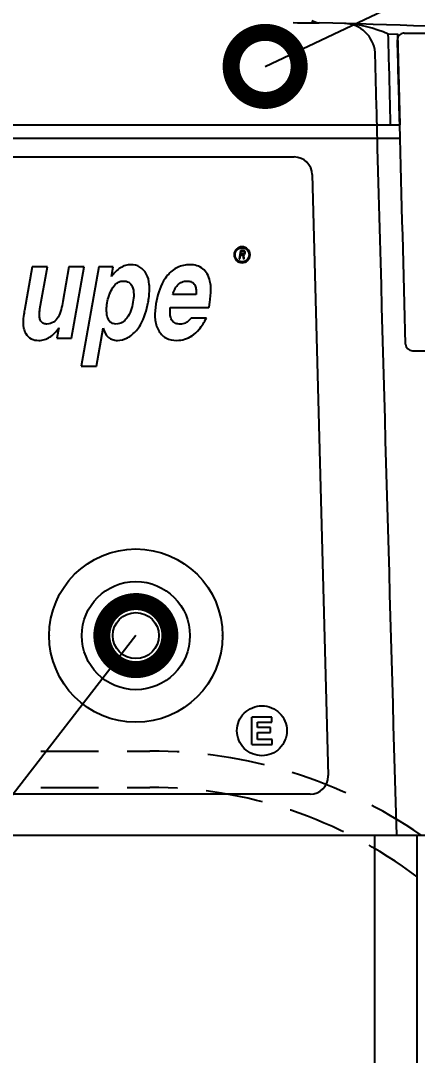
# Model space of a CAD drawing. Extents: x 230 to 4050, y 0 to 2754.
# Drawn here: x 1563.2 to 1650.6, y 965.6 to 1193.6 of the extents above; entities that cross this region are included whole.
import ezdxf

# ---------------------------------------------------------------- set-up
doc = ezdxf.new("R2010")
doc.units = 0
doc.header["$LTSCALE"] = 2
doc.linetypes.add('HIDDEN', pattern=[9.525, 6.35, -3.175])
doc.layers.get('0').update_dxf_attribs({"linetype": 'CONTINUOUS'})
doc.layers.get('DEFPOINTS').update_dxf_attribs({"linetype": 'CONTINUOUS'})
doc.layers.add('DANMEN', color=7, linetype='CONTINUOUS')
doc.layers.add('SUNPOU', color=7, linetype='CONTINUOUS')
doc.styles.get("Standard").update_dxf_attribs({"font": 'romans.shx', "bigfont": 'extfont.shx'})
doc.dimstyles.get("Standard").update_dxf_attribs({"dimscale": 10, "dimtxt": 2, "dimasz": 3, "dimexe": 1, "dimexo": 1, "dimgap": 0.6, "dimtad": 3, "dimdec": 0, "dimzin": 0, "dimdsep": 46, "dimtxsty": 'STANDARD', "dimblk1": 'OPEN', "dimblk2": 'OPEN', "dimsah": 1, "dimcen": 1.5, "dimadec": 0, "dimazin": 0, "dimtfac": 1, "dimtdec": 0, "dimtmove": 0, "dimatfit": 0, "dimldrblk": 'DOTSMALL', "dimfxl": 1, "dimtvp": 1, "dimtolj": 1, "dimtzin": 0, "dimarcsym": 0})

# ---------------------------------------------------------------- blocks, each defined once
blk = doc.blocks.new('_DotSmall')
at = {"color": 0, "linetype": 'ByBlock', "const_width": 0.5}
blk.add_lwpolyline([(-0.0625, 0, 1), (0.0625, 0, 1)], format="xyb", close=True, dxfattribs=at)
blk = doc.blocks.new('_OPEN')
at = {"color": 0, "linetype": 'ByBlock'}
for p, q in [((-1, 0.1667), (0, 0)), ((0, 0), (-1, -0.1667)), ((0, 0), (-1, 0))]:
    blk.add_line(p, q, dxfattribs=at)
blk = doc.blocks.new('*D8')
at = {"layer": 'DEFPOINTS', "color": 0}
for p in [(1811.06, 1802.41), (1811.06, 1598.11), (1391.29, 1014.16)]:
    blk.add_point(p, dxfattribs=at)
at = {"layer": 'SUNPOU', "color": 0, "linetype": 'ByBlock', "lineweight": -2}
for p, q in [((1391.29, 1024.16), (1391.29, 1812.41)), ((1811.06, 1608.11), (1811.06, 1812.41)), ((1421.29, 1802.41), (1781.06, 1802.41))]:
    blk.add_line(p, q, dxfattribs=at)
at = {"layer": 'SUNPOU', "color": 0, "lineweight": -2, "xscale": 30, "yscale": 30, "zscale": 30, "rotation": 180}
blk.add_blockref('_OPEN', (1391.29, 1802.41), dxfattribs=at)
at = {"layer": 'SUNPOU', "color": 0, "lineweight": -2, "xscale": 30, "yscale": 30, "zscale": 30}
blk.add_blockref('_OPEN', (1811.06, 1802.41), dxfattribs=at)
at = {"layer": 'SUNPOU', "color": 0, "insert": (1601.17, 1818.41), "char_height": 20, "attachment_point": 5}
blk.add_mtext('\\A1;420', dxfattribs=at)
blk = doc.blocks.new('*D16')
at = {"layer": 'DEFPOINTS', "color": 0}
for p in [(1761.29, 1752.41), (1761.29, 1075.36), (1391.29, 1014.16)]:
    blk.add_point(p, dxfattribs=at)
at = {"layer": 'SUNPOU', "color": 0, "linetype": 'ByBlock', "lineweight": -2}
for p, q in [((1391.29, 1024.16), (1391.29, 1762.41)), ((1761.29, 1085.36), (1761.29, 1762.41)), ((1421.29, 1752.41), (1731.29, 1752.41))]:
    blk.add_line(p, q, dxfattribs=at)
at = {"layer": 'SUNPOU', "color": 0, "lineweight": -2, "xscale": 30, "yscale": 30, "zscale": 30, "rotation": 180}
blk.add_blockref('_OPEN', (1391.29, 1752.41), dxfattribs=at)
at = {"layer": 'SUNPOU', "color": 0, "lineweight": -2, "xscale": 30, "yscale": 30, "zscale": 30}
blk.add_blockref('_OPEN', (1761.29, 1752.41), dxfattribs=at)
at = {"layer": 'SUNPOU', "color": 0, "insert": (1576.29, 1768.41), "char_height": 20, "attachment_point": 5}
blk.add_mtext('\\A1;370', dxfattribs=at)

msp = doc.modelspace()

# ---------------------------------------------------------------- linework, layer by layer
at = {"color": 2}
for p, q in [((1623.29, 1193.2), (1624.19, 1193.19)), ((1624.19, 1193.19), (1626.46, 1193.19)), ((1626.46, 1193.19), (1627.38, 1193.19)), ((1627.38, 1193.19), (1628.3, 1193.18)), ((1628.3, 1193.18), (1628.38, 1193.18)), ((1628.38, 1193.18), (1629.01, 1193.18)), ((1629.01, 1193.18), (1628.99, 1193.18)), ((1644.22, 1190.66), (1646.22, 1190.71)), ((1646.22, 1190.71), (1646.74, 1170.66)), ((1647.69, 1190.92), (1647.74, 1190.92)), ((1647.75, 1190.92), (1666.26, 1190.92)), ((1399.17, 1170.66), (1646.74, 1170.66)), ((1644.74, 1170.66), (1646.74, 1170.71)), ((1399.17, 1167.75), (1646.74, 1167.75)), ((1423.69, 1163.6), (1623.46, 1163.6)), ((1627.46, 1159.71), (1630.97, 1027.27)), ((1611.66, 1142.96), (1611.34, 1141.16)), ((1612.38, 1142.96), (1611.66, 1142.96)), ((1611.71, 1142.19), (1611.81, 1142.77)), ((1611.81, 1142.77), (1612.38, 1142.77)), ((1611.81, 1142.77), (1611.81, 1142.77)), ((1612.45, 1142.31), (1612.37, 1142.23)), ((1612.52, 1142.92), (1612.38, 1142.96)), ((1612.38, 1142.77), (1612.46, 1142.73)), ((1612.38, 1142.77), (1612.38, 1142.77)), ((1612.5, 1142.42), (1612.45, 1142.31)), ((1612.46, 1142.73), (1612.51, 1142.65)), ((1612.46, 1142.73), (1612.46, 1142.73)), ((1612.52, 1142.54), (1612.5, 1142.42)), ((1612.5, 1142.12), (1612.62, 1142.27)), ((1612.51, 1142.65), (1612.52, 1142.54)), ((1612.51, 1142.65), (1612.51, 1142.65)), ((1612.62, 1142.81), (1612.52, 1142.92)), ((1612.69, 1142.65), (1612.62, 1142.81)), ((1612.62, 1142.27), (1612.67, 1142.39)), ((1612.62, 1142.27), (1612.62, 1142.27)), ((1612.67, 1142.39), (1612.7, 1142.54)), ((1612.67, 1142.38), (1612.67, 1142.39)), ((1612.7, 1142.54), (1612.69, 1142.65)), ((1612.7, 1142.54), (1612.7, 1142.54)), ((1610.24, 1142.06), (1610.24, 1142.06)), ((1611.34, 1141.16), (1611.52, 1141.16)), ((1611.34, 1141.16), (1611.34, 1141.16)), ((1611.52, 1141.16), (1611.66, 1141.96)), ((1611.52, 1141.16), (1611.52, 1141.16)), ((1611.66, 1141.96), (1612.17, 1141.96)), ((1611.66, 1141.96), (1611.66, 1141.96)), ((1612.28, 1142.19), (1611.71, 1142.19)), ((1612.17, 1141.96), (1612.17, 1141.96)), ((1612.17, 1141.96), (1612.27, 1141.16)), ((1612.27, 1141.16), (1612.48, 1141.16)), ((1612.27, 1141.16), (1612.27, 1141.16)), ((1612.37, 1142.23), (1612.28, 1142.19)), ((1612.37, 1142.04), (1612.5, 1142.12)), ((1612.48, 1141.16), (1612.37, 1142.04)), ((1612.48, 1141.16), (1612.48, 1141.16)), ((1612.5, 1142.11), (1612.5, 1142.12)), ((1613.74, 1142.06), (1613.74, 1142.06)), ((1565.72, 1139.4), (1564.03, 1129.8)), ((1569.08, 1139.4), (1565.72, 1139.4)), ((1567.45, 1130.16), (1569.08, 1139.4)), ((1567.45, 1130.16), (1569.08, 1139.39)), ((1569.08, 1139.39), (1569.08, 1139.4)), ((1573.82, 1139.4), (1572.47, 1131.76)), ((1577.17, 1139.4), (1573.82, 1139.4)), ((1574.39, 1123.64), (1577.17, 1139.4)), ((1574.39, 1123.64), (1577.17, 1139.39)), ((1580.41, 1139.4), (1576.55, 1117.51)), ((1577.17, 1139.39), (1577.17, 1139.4)), ((1583.61, 1139.4), (1580.41, 1139.4)), ((1583.23, 1137.24), (1583.61, 1139.4)), ((1583.61, 1139.39), (1583.61, 1139.4)), ((1585.88, 1136.27), (1585.88, 1136.27)), ((1599.87, 1136.27), (1599.87, 1136.27)), ((1583.33, 1134.51), (1583.33, 1134.52)), ((1587.78, 1135.08), (1587.78, 1135.09)), ((1591.59, 1134.55), (1591.59, 1134.55)), ((1601.85, 1133.28), (1596.71, 1133.28)), ((1601.87, 1133.91), (1601.85, 1133.28)), ((1605.1, 1134.46), (1605.1, 1134.46)), ((1582.25, 1131.48), (1582.25, 1131.48)), ((1591.3, 1131.61), (1591.3, 1131.61)), ((1592.97, 1131.26), (1592.76, 1128.95)), ((1567.32, 1128.84), (1567.45, 1130.16)), ((1567.45, 1130.16), (1567.45, 1130.16)), ((1592.75, 1128.95), (1592.75, 1128.95)), ((1596.11, 1129.42), (1596.17, 1130.4)), ((1596.17, 1130.4), (1604.69, 1130.4)), ((1596.17, 1130.39), (1596.17, 1130.4)), ((1604.69, 1130.39), (1604.69, 1130.4)), ((1563.72, 1126.99), (1563.75, 1126.37)), ((1563.72, 1126.99), (1563.72, 1126.99)), ((1563.75, 1126.36), (1563.75, 1126.37)), ((1604.14, 1128.09), (1600.79, 1128.09)), ((1604.14, 1128.09), (1604.14, 1128.09)), ((1564.32, 1124.66), (1564.32, 1124.67)), ((1571.58, 1125.93), (1571.18, 1123.64)), ((1579.91, 1117.51), (1581.38, 1125.84)), ((1579.91, 1117.51), (1581.38, 1125.83)), ((1581.38, 1125.83), (1581.38, 1125.84)), ((1588.69, 1125.38), (1588.69, 1125.39)), ((1593.56, 1125.41), (1593.56, 1125.41)), ((1600.95, 1124.15), (1600.95, 1124.16)), ((1567.21, 1123.18), (1567.21, 1123.18)), ((1571.18, 1123.64), (1574.39, 1123.64)), ((1571.18, 1123.64), (1574.39, 1123.64)), ((1571.18, 1123.64), (1571.18, 1123.64)), ((1574.39, 1123.64), (1574.39, 1123.64)), ((1584.52, 1123.18), (1584.52, 1123.18)), ((1597.59, 1123.18), (1597.59, 1123.18)), ((1649.54, 1120.89), (1653.17, 1120.89)), ((1576.55, 1117.51), (1579.91, 1117.51)), ((1576.55, 1117.51), (1579.91, 1117.51)), ((1576.55, 1117.51), (1576.55, 1117.51)), ((1579.91, 1117.51), (1579.91, 1117.51)), ((1569.48, 1058.2), (1569.48, 1058.15)), ((1569.48, 1058.2), (1569.48, 1058.15)), ((1607.68, 1058.2), (1607.68, 1058.15)), ((1607.68, 1058.15), (1607.68, 1058.2)), ((1618.52, 1040.16), (1614.16, 1040.16)), ((1614.16, 1034.16), (1614.16, 1040.16)), ((1618.52, 1039.08), (1618.52, 1040.16)), ((1615.38, 1039.08), (1618.52, 1039.08)), ((1615.38, 1037.85), (1615.38, 1039.08)), ((1618.24, 1037.85), (1615.38, 1037.85)), ((1618.24, 1036.77), (1618.24, 1037.85)), ((1615.38, 1036.77), (1618.24, 1036.77)), ((1615.38, 1035.23), (1615.38, 1036.77)), ((1618.65, 1035.23), (1615.38, 1035.23)), ((1618.65, 1034.16), (1618.65, 1035.23)), ((1614.16, 1034.16), (1618.65, 1034.16)), ((1630.97, 1027.17), (1630.97, 1027.27)), ((1626.97, 1023.17), (1420.18, 1023.17)), ((1391.29, 1014.16), (1655.95, 1014.16)), ((1641.21, 1014.16), (1641.21, 826.66)), ((1650.58, 826.66), (1650.58, 1014.16))]:
    msp.add_line(p, q, dxfattribs=at)
msp.add_lwpolyline([(1628.27, 1193.27), (1627.72, 1193.44), (1627.35, 1193.61)], dxfattribs=at)
for radius in [19.1, 11.92]:
    msp.add_circle((1588.58, 1058.13), radius, dxfattribs=at)
at = {"color": 1}
for radius in [6.58, 5.08]:
    msp.add_circle((1588.58, 1058.13), radius, dxfattribs=at)
at = {"color": 2}
for centre, radius, start, end in [((1629.13, 1197.19), 4.01, 243.5289, 250.5431), ((1629.13, 1197.18), 4, 250.548, 253.3023), ((1629.13, 1197.2), 4.02, 253.3352, 268.3449), ((1533.4, -2214.55), 3409.07, 87.59489, 88.39288), ((1634.35, 1186.02), 7, 5.1689, 88.2997), ((1633.06, 1165.97), 27.09, 65.6853, 86.8294), ((1647.74, 1189.42), 1.5, 96.01, 178.4147), ((1647.74, 1189.43), 1.49, 91.9929, 96.03), ((1623.46, 1159.6), 4, 1.5147, 90.0136), ((1611.95, 1142.06), 1.71, 178.813, 179.9993), ((1612.03, 1142.06), 1.71, 0.0007, 1.187), ((1649.54, 1122.39), 1.5, 181.5592, 269.9999), ((1626.97, 1027.17), 4, 269.9858, 359.9564)]:
    msp.add_arc(centre, radius, start, end, dxfattribs=at)
for points, knots in [([(1644.74, 1170.66), (1644.63, 1174.87), (1644.52, 1179.1), (1644.36, 1185.34), (1644.3, 1187.33), (1644.25, 1189.33), (1644.24, 1189.77), (1644.23, 1190.22), (1644.22, 1190.66)], [0.9995114, 0.9995114, 0.9995114, 0.9995114, 1.0766797, 1.0766797, 1.1128264, 1.1128264, 1.1128264, 1.1208378, 1.1208378, 1.1208378, 1.1208378]), ([(1648.04, 1122.35), (1647.61, 1138.29), (1647.17, 1154.41), (1646.74, 1170.79), (1646.58, 1176.95), (1646.41, 1183.15), (1646.25, 1189.38)], [0.6999459, 0.6999459, 0.6999459, 0.6999459, 1, 1, 1, 1.1128264, 1.1128264, 1.1128264, 1.1128264]), ([(1646.08, 1014.16), (1644.63, 1065.86), (1643.19, 1116.06), (1641.74, 1170.66), (1641.6, 1175.96), (1641.46, 1181.3), (1641.32, 1186.66)], [0, 0, 0, 0, 1, 1, 1, 1.097143, 1.097143, 1.097143, 1.097143]), ([(1613.74, 1142.1), (1613.73, 1142.54), (1613.35, 1143.45), (1611.99, 1143.99), (1610.64, 1143.45), (1610.25, 1142.54), (1610.24, 1142.1)], [0, 0, 0, 0, 0.249973, 0.5, 0.750027, 1, 1, 1, 1]), ([(1610.44, 1142.06), (1610.44, 1142.46), (1610.78, 1143.28), (1611.99, 1143.77), (1613.21, 1143.28), (1613.54, 1142.46), (1613.54, 1142.06)], [0, 0, 0, 0, 0.249956, 0.5, 0.750044, 1, 1, 1, 1]), ([(1610.24, 1142.06), (1610.24, 1141.61), (1610.62, 1140.68), (1611.99, 1140.12), (1613.36, 1140.68), (1613.74, 1141.61), (1613.74, 1142.06)], [0, 0, 0, 0, 0.249956, 0.5, 0.750044, 1, 1, 1, 1]), ([(1613.42, 1141.47), (1613.31, 1141.19), (1612.9, 1140.69), (1611.99, 1140.42), (1611.08, 1140.69), (1610.68, 1141.19), (1610.56, 1141.47)], [0, 0, 0, 0, 0.249962, 0.5, 0.750038, 1, 1, 1, 1]), ([(1587.47, 1139.86), (1587.08, 1139.86), (1586.28, 1139.75), (1584.7, 1139.02), (1583.77, 1138), (1583.23, 1137.24)], [0, 0, 0, 0, 0.228317, 0.460765, 1, 1, 1, 1]), ([(1590.88, 1137.83), (1590.54, 1138.43), (1589.59, 1139.54), (1588.16, 1139.86), (1587.47, 1139.86)], [0, 0, 0, 0, 0.505678, 1, 1, 1, 1]), ([(1591.59, 1134.55), (1591.59, 1134.87), (1591.54, 1135.99), (1591.28, 1137.13), (1590.88, 1137.83)], [0, 0, 0, 0, 0.288167, 1, 1, 1, 1]), ([(1600.46, 1139.86), (1599.54, 1139.86), (1597.65, 1139.49), (1596.19, 1138.25), (1595.59, 1137.53)], [0, 0, 0, 0, 0.495995, 1, 1, 1, 1]), ([(1603.33, 1138.96), (1602.95, 1139.26), (1602.02, 1139.74), (1600.99, 1139.86), (1600.46, 1139.86)], [0, 0, 0, 0, 0.477251, 1, 1, 1, 1]), ([(1604.92, 1136.24), (1604.78, 1136.79), (1604.42, 1137.81), (1603.72, 1138.65), (1603.33, 1138.96)], [0, 0, 0, 0, 0.533132, 1, 1, 1, 1]), ([(1583.33, 1134.52), (1583.59, 1134.99), (1584.09, 1135.67), (1585.06, 1136.19), (1585.61, 1136.27), (1585.88, 1136.27)], [0, 0, 0, 0, 0.499088, 0.749486, 1, 1, 1, 1]), ([(1585.88, 1136.27), (1586.27, 1136.27), (1587.09, 1136.1), (1587.61, 1135.44), (1587.78, 1135.09)], [0, 0, 0, 0, 0.500274, 1, 1, 1, 1]), ([(1595.59, 1137.53), (1595.26, 1137.14), (1593.96, 1135.26), (1593.28, 1133), (1592.97, 1131.26)], [0, 0, 0, 0, 0.225541, 1, 1, 1, 1]), ([(1596.71, 1133.28), (1596.82, 1133.66), (1597.1, 1134.39), (1597.73, 1135.4), (1598.69, 1136.13), (1599.48, 1136.27), (1599.87, 1136.27)], [0, 0, 0, 0, 0.250583, 0.500929, 0.750418, 1, 1, 1, 1]), ([(1599.87, 1136.27), (1600.17, 1136.27), (1600.77, 1136.2), (1601.51, 1135.65), (1601.83, 1134.79), (1601.88, 1134.2), (1601.88, 1133.91)], [0, 0, 0, 0, 0.250456, 0.49907, 0.749, 1, 1, 1, 1]), ([(1605.1, 1134.46), (1605.1, 1134.63), (1605.09, 1135.23), (1605.03, 1135.83), (1604.92, 1136.24)], [0, 0, 0, 0, 0.284428, 1, 1, 1, 1]), ([(1591.3, 1131.61), (1591.34, 1131.88), (1591.5, 1132.85), (1591.59, 1133.83), (1591.59, 1134.55)], [0, 0, 0, 0, 0.272539, 1, 1, 1, 1]), ([(1604.69, 1130.4), (1604.76, 1130.78), (1604.96, 1132.13), (1605.1, 1133.49), (1605.1, 1134.46)], [0, 0, 0, 0, 0.288867, 1, 1, 1, 1]), ([(1572.47, 1131.76), (1572.37, 1131.17), (1572.12, 1129.99), (1571.75, 1128.83), (1571.44, 1128.32)], [0, 0, 0, 0, 0.500475, 1, 1, 1, 1]), ([(1588.69, 1125.38), (1589.02, 1125.76), (1590.34, 1127.62), (1590.99, 1129.87), (1591.3, 1131.61)], [0, 0, 0, 0, 0.219361, 1, 1, 1, 1]), ([(1588.69, 1125.39), (1589.02, 1125.76), (1590.34, 1127.62), (1590.99, 1129.87), (1591.3, 1131.61)], [0, 0, 0, 0, 0.219361, 1, 1, 1, 1]), ([(1564.03, 1129.8), (1563.98, 1129.52), (1563.83, 1128.59), (1563.72, 1127.65), (1563.72, 1126.99)], [0, 0, 0, 0, 0.300803, 1, 1, 1, 1]), ([(1567.32, 1128.83), (1567.32, 1128.93), (1567.33, 1129.38), (1567.39, 1129.82), (1567.45, 1130.16)], [0, 0, 0, 0, 0.225622, 1, 1, 1, 1]), ([(1568.99, 1126.78), (1568.74, 1126.78), (1568.22, 1126.84), (1567.6, 1127.35), (1567.35, 1128.08), (1567.32, 1128.58), (1567.32, 1128.84)], [0, 0, 0, 0, 0.250342, 0.498913, 0.749133, 1, 1, 1, 1]), ([(1592.75, 1128.95), (1592.75, 1128.62), (1592.81, 1127.4), (1593.14, 1126.19), (1593.56, 1125.41)], [0, 0, 0, 0, 0.273049, 1, 1, 1, 1]), ([(1592.75, 1128.95), (1592.75, 1128.62), (1592.81, 1127.41), (1593.14, 1126.19), (1593.56, 1125.41)], [0, 0, 0, 0, 0.27306, 1, 1, 1, 1]), ([(1598.34, 1126.78), (1598.01, 1126.78), (1597.34, 1126.85), (1596.51, 1127.48), (1596.16, 1128.43), (1596.11, 1129.09), (1596.11, 1129.42)], [0, 0, 0, 0, 0.250432, 0.49904, 0.749012, 1, 1, 1, 1]), ([(1563.75, 1126.37), (1563.78, 1126.2), (1563.88, 1125.61), (1564.09, 1125.03), (1564.32, 1124.67)], [0, 0, 0, 0, 0.282822, 1, 1, 1, 1]), ([(1571.44, 1128.32), (1571.18, 1127.88), (1570.52, 1127.07), (1569.49, 1126.78), (1568.99, 1126.78)], [0, 0, 0, 0, 0.501524, 1, 1, 1, 1]), ([(1584.25, 1126.78), (1584.01, 1126.78), (1583.54, 1126.83), (1582.69, 1127.31), (1582.39, 1128.02), (1582.29, 1128.48)], [0, 0, 0, 0, 0.251594, 0.502444, 1, 1, 1, 1]), ([(1586.61, 1128.11), (1586.34, 1127.73), (1585.67, 1127.03), (1584.72, 1126.78), (1584.25, 1126.78)], [0, 0, 0, 0, 0.501043, 1, 1, 1, 1]), ([(1600.79, 1128.09), (1600.6, 1127.89), (1600.2, 1127.48), (1599.76, 1127.11), (1599.5, 1127)], [0, 0, 0, 0, 0.500577, 1, 1, 1, 1]), ([(1600.95, 1124.15), (1601.56, 1124.53), (1602.77, 1125.78), (1603.67, 1127.23), (1604.14, 1128.09)], [0, 0, 0, 0, 0.420965, 1, 1, 1, 1]), ([(1600.95, 1124.16), (1601.56, 1124.54), (1602.77, 1125.79), (1603.67, 1127.23), (1604.14, 1128.09)], [0, 0, 0, 0, 0.420965, 1, 1, 1, 1]), ([(1564.32, 1124.67), (1564.61, 1124.2), (1565.47, 1123.38), (1566.63, 1123.18), (1567.21, 1123.18)], [0, 0, 0, 0, 0.485007, 1, 1, 1, 1]), ([(1567.21, 1123.18), (1567.62, 1123.18), (1568.46, 1123.3), (1570.1, 1124.05), (1571.05, 1125.13), (1571.58, 1125.93)], [0, 0, 0, 0, 0.231526, 0.46452, 1, 1, 1, 1]), ([(1581.38, 1125.84), (1581.59, 1125.1), (1582.11, 1124.01), (1583.44, 1123.28), (1584.15, 1123.18), (1584.52, 1123.18)], [0, 0, 0, 0, 0.521662, 0.751405, 1, 1, 1, 1]), ([(1581.38, 1125.83), (1581.59, 1125.09), (1582.11, 1124.01), (1583.44, 1123.27), (1584.15, 1123.18), (1584.52, 1123.18)], [0, 0, 0, 0, 0.521662, 0.751405, 1, 1, 1, 1]), ([(1584.52, 1123.18), (1585.27, 1123.18), (1586.91, 1123.62), (1588.13, 1124.73), (1588.69, 1125.39)], [0, 0, 0, 0, 0.465589, 1, 1, 1, 1]), ([(1584.52, 1123.18), (1585.27, 1123.18), (1586.91, 1123.61), (1588.13, 1124.73), (1588.69, 1125.38)], [0, 0, 0, 0, 0.465589, 1, 1, 1, 1]), ([(1593.56, 1125.41), (1593.93, 1124.73), (1595.09, 1123.47), (1596.76, 1123.18), (1597.59, 1123.18)], [0, 0, 0, 0, 0.484612, 1, 1, 1, 1]), ([(1593.56, 1125.41), (1593.93, 1124.73), (1595.09, 1123.47), (1596.76, 1123.18), (1597.59, 1123.18)], [0, 0, 0, 0, 0.484612, 1, 1, 1, 1]), ([(1597.59, 1123.18), (1598.18, 1123.18), (1599.36, 1123.35), (1600.45, 1123.85), (1600.95, 1124.16)], [0, 0, 0, 0, 0.499951, 1, 1, 1, 1]), ([(1597.59, 1123.18), (1598.18, 1123.18), (1599.36, 1123.35), (1600.45, 1123.84), (1600.95, 1124.15)], [0, 0, 0, 0, 0.499951, 1, 1, 1, 1]), ([(1610.87, 1037.16), (1610.87, 1037.87), (1611.16, 1039.32), (1612.38, 1041.15), (1614.21, 1042.37), (1616.37, 1042.8), (1618.53, 1042.37), (1620.36, 1041.15), (1621.58, 1039.32), (1621.87, 1037.87), (1621.87, 1037.16)], [0, 0, 0, 0, 0.124985, 0.24996, 0.374972, 0.5, 0.625028, 0.75004, 0.875015, 1, 1, 1, 1]), ([(1621.87, 1037.16), (1621.87, 1036.44), (1621.58, 1035), (1620.36, 1033.17), (1618.53, 1031.95), (1616.37, 1031.52), (1614.21, 1031.95), (1612.38, 1033.17), (1611.16, 1035), (1610.87, 1036.44), (1610.87, 1037.16)], [0, 0, 0, 0, 0.124985, 0.24996, 0.374972, 0.5, 0.625028, 0.75004, 0.875015, 1, 1, 1, 1])]:
    msp.add_open_spline(points, degree=3, knots=knots, dxfattribs=at)
for points in [[(1610.56, 1141.47), (1610.48, 1141.65), (1610.44, 1141.86), (1610.44, 1142.06)], [(1613.54, 1142.06), (1613.54, 1141.86), (1613.5, 1141.65), (1613.42, 1141.47)], [(1582.25, 1131.48), (1582.44, 1132.54), (1582.8, 1133.58), (1583.33, 1134.52)], [(1587.78, 1135.09), (1588.04, 1134.55), (1588.11, 1133.92), (1588.11, 1133.33)], [(1588.11, 1133.33), (1588.11, 1132.74), (1588.04, 1132.16), (1587.94, 1131.58)], [(1582.12, 1129.99), (1582.12, 1130.49), (1582.17, 1130.99), (1582.25, 1131.48)], [(1587.94, 1131.58), (1587.72, 1130.36), (1587.33, 1129.12), (1586.61, 1128.11)], [(1582.29, 1128.48), (1582.17, 1128.97), (1582.12, 1129.48), (1582.12, 1129.99)], [(1599.5, 1127), (1599.15, 1126.83), (1598.73, 1126.78), (1598.34, 1126.78)]]:
    msp.add_open_spline(points, degree=3, dxfattribs=at)
at = {"layer": 'DANMEN', "color": 4, "linetype": 'HIDDEN'}
for points in [[(1548.58, 1032.69), (1591.69, 1032.69, -0.151379), (1651.49, 1014.16, -0.147198)], [(1548.58, 1024.69), (1591.69, 1024.69, -0.163044), (1650.58, 1004.96, -0.16055)]]:
    msp.add_lwpolyline(points, format="xyb", dxfattribs=at)

# ---------------------------------------------------------------- dimensions: what is measured, and where the dimension line sits
at = {"layer": 'SUNPOU'}
dim = msp.add_linear_dim(base=(1811.06, 1802.41), p1=(1391.29, 1014.16), p2=(1811.06, 1598.11), dimstyle='STANDARD', override={"dimarcsym": 1}, dxfattribs=at)
dim.commit()
dim.dimension.update_dxf_attribs({"geometry": '*D8', "text_midpoint": (1601.17, 1802.41), "dimtype": 160})
dim = msp.add_linear_dim(base=(1761.29, 1752.41), p1=(1391.29, 1014.16), p2=(1761.29, 1075.36), dimstyle='STANDARD', override={"dimarcsym": 1}, dxfattribs=at)
dim.commit()
dim.dimension.update_dxf_attribs({"geometry": '*D16', "text_midpoint": (1576.29, 1768.41)})

# ---------------------------------------------------------------- leaders
for points in [[(1617.08, 1183.56), (1832.15, 1285.47), (1883.39, 1285.47)], [(1588.58, 1058.13), (1520.07, 969.63), (1324.95, 969.63)]]:
    msp.add_leader(points, dimstyle='STANDARD', dxfattribs=at)

doc.saveas('drawing.dxf')
